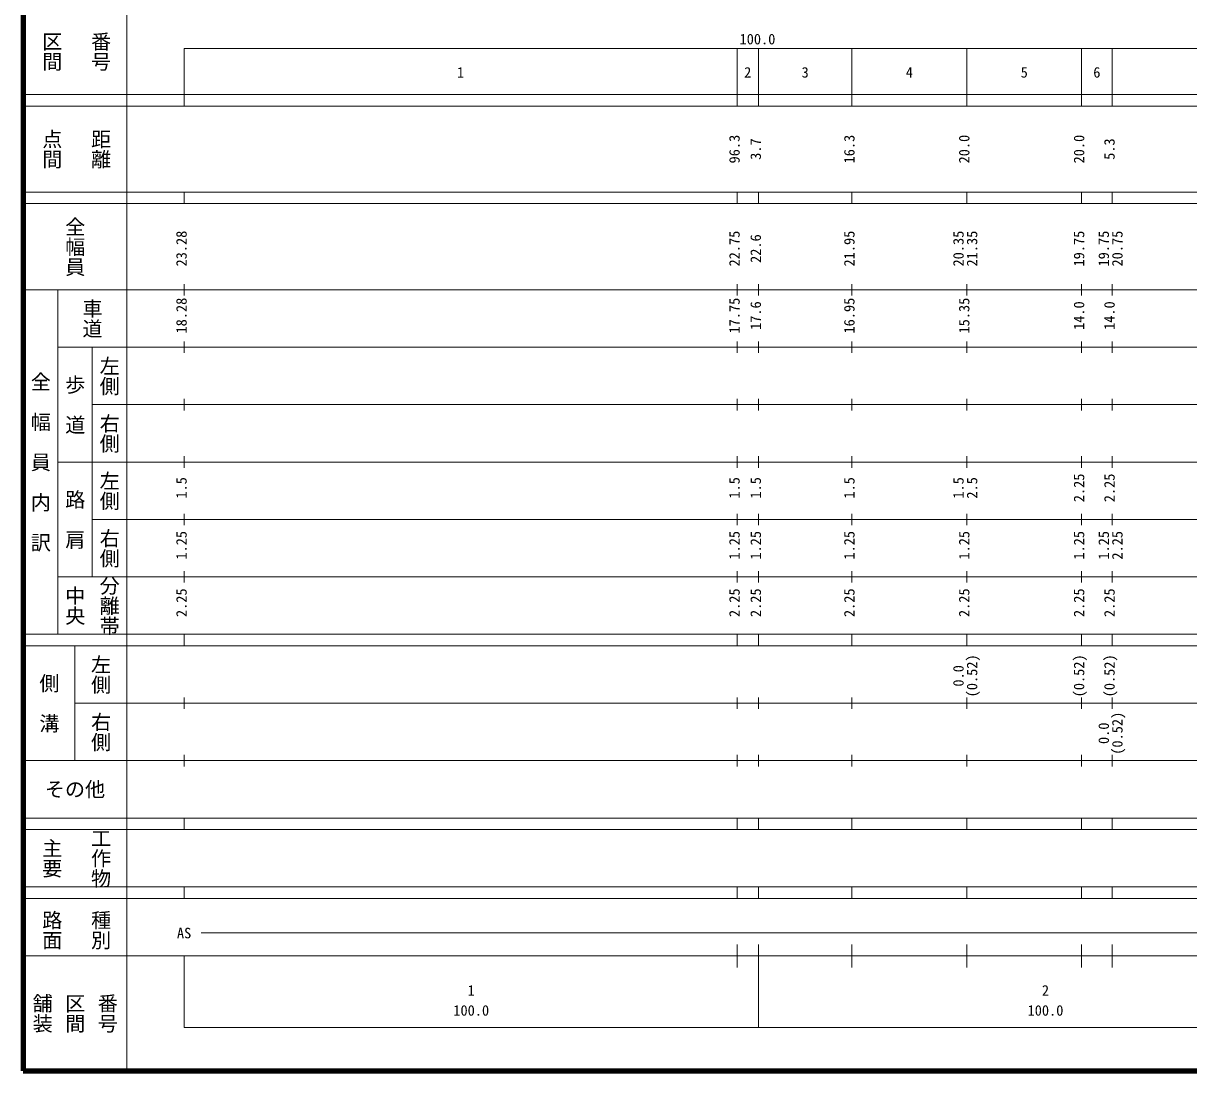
# Model space of a CAD drawing. Units: millimetres on the paper, enlarged 1000 times. Extents: x 40000 to 680000, y 20000 to 380000.
# Drawn here: x 40000 to 242938, y 20000 to 202409 of the extents above; entities that cross this region are included whole.
import ezdxf
from ezdxf.enums import TextEntityAlignment as Align

# ---------------------------------------------------------------- set-up
doc = ezdxf.new("R2010")
doc.units = ezdxf.units.MM
doc.header["$LTSCALE"] = 1000
doc.layers.add('M-TTL', color=2, linetype='Continuous', lineweight=140)
doc.layers.add('M-TTL-BAND', color=7, linetype='Continuous', lineweight=13)
doc.styles.add('@ＭＳ ゴシック', font='')
doc.styles.add('ＭＳ ゴシック', font='')
doc.styles.get('@ＭＳ ゴシック').set_extended_font_data('@MS Gothic')
doc.styles.get('ＭＳ ゴシック').set_extended_font_data('MS Gothic')

msp = doc.modelspace()

# ---------------------------------------------------------------- linework, layer by layer
at = {"layer": 'M-TTL'}
for p, q in [((40000, 380000), (40000, 20000)), ((40000, 20000), (680000, 20000))]:
    msp.add_line(p, q, dxfattribs=at)
at = {"layer": 'M-TTL-BAND'}
for p, q in [((58000, 370000), (58000, 20000)), ((68000, 198000), (579000, 198000)), ((68000, 198000), (68000, 188000)), ((164300, 188000), (164300, 198000)), ((168000, 188000), (168000, 198000)), ((184300, 188000), (184300, 198000)), ((204300, 188000), (204300, 198000)), ((224300, 188000), (224300, 198000)), ((229600, 188000), (229600, 198000)), ((40000, 190000), (579000, 190000)), ((40000, 188000), (579000, 188000)), ((40000, 173000), (579000, 173000)), ((68000, 171000), (68000, 173000)), ((164300, 171000), (164300, 173000)), ((168000, 171000), (168000, 173000)), ((184300, 171000), (184300, 173000)), ((204300, 171000), (204300, 173000)), ((224300, 171000), (224300, 173000)), ((229600, 171000), (229600, 173000)), ((40000, 171000), (579000, 171000)), ((68000, 155000), (68000, 157000)), ((164300, 155000), (164300, 157000)), ((168000, 155000), (168000, 157000)), ((184300, 155000), (184300, 157000)), ((204300, 155000), (204300, 157000)), ((224300, 155000), (224300, 157000)), ((229600, 155000), (229600, 157000)), ((40000, 156000), (579000, 156000)), ((46000, 96000), (46000, 156000)), ((68000, 145000), (68000, 147000)), ((164300, 145000), (164300, 147000)), ((168000, 145000), (168000, 147000)), ((184300, 145000), (184300, 147000)), ((204300, 145000), (204300, 147000)), ((224300, 145000), (224300, 147000)), ((229600, 145000), (229600, 147000)), ((46000, 146000), (579000, 146000)), ((52000, 146000), (52000, 106000)), ((52000, 136000), (579000, 136000)), ((68000, 135000), (68000, 137000)), ((164300, 135000), (164300, 137000)), ((168000, 135000), (168000, 137000)), ((184300, 135000), (184300, 137000)), ((204300, 135000), (204300, 137000)), ((224300, 135000), (224300, 137000)), ((229600, 135000), (229600, 137000)), ((46000, 126000), (579000, 126000)), ((68000, 125000), (68000, 127000)), ((164300, 125000), (164300, 127000)), ((168000, 125000), (168000, 127000)), ((184300, 125000), (184300, 127000)), ((204300, 125000), (204300, 127000)), ((224300, 125000), (224300, 127000)), ((229600, 125000), (229600, 127000)), ((52000, 116000), (579000, 116000)), ((68000, 115000), (68000, 117000)), ((164300, 115000), (164300, 117000)), ((168000, 115000), (168000, 117000)), ((184300, 115000), (184300, 117000)), ((204300, 115000), (204300, 117000)), ((224300, 115000), (224300, 117000)), ((229600, 115000), (229600, 117000)), ((46000, 106000), (579000, 106000)), ((68000, 105000), (68000, 107000)), ((164300, 105000), (164300, 107000)), ((168000, 105000), (168000, 107000)), ((184300, 105000), (184300, 107000)), ((204300, 105000), (204300, 107000)), ((224300, 105000), (224300, 107000)), ((229600, 105000), (229600, 107000)), ((40000, 96000), (579000, 96000)), ((68000, 94000), (68000, 96000)), ((164300, 94000), (164300, 96000)), ((168000, 94000), (168000, 96000)), ((184300, 94000), (184300, 96000)), ((204300, 94000), (204300, 96000)), ((224300, 94000), (224300, 96000)), ((229600, 94000), (229600, 96000)), ((40000, 94000), (579000, 94000)), ((49000, 94000), (49000, 74000)), ((49000, 84000), (579000, 84000)), ((68000, 83000), (68000, 85000)), ((164300, 83000), (164300, 85000)), ((168000, 83000), (168000, 85000)), ((184300, 83000), (184300, 85000)), ((204300, 83000), (204300, 85000)), ((224300, 83000), (224300, 85000)), ((229600, 83000), (229600, 85000)), ((40000, 74000), (579000, 74000)), ((68000, 73000), (68000, 75000)), ((164300, 73000), (164300, 75000)), ((168000, 73000), (168000, 75000)), ((184300, 73000), (184300, 75000)), ((204300, 73000), (204300, 75000)), ((224300, 73000), (224300, 75000)), ((229600, 73000), (229600, 75000)), ((40000, 64000), (579000, 64000)), ((68000, 62000), (68000, 64000)), ((164300, 62000), (164300, 64000)), ((168000, 62000), (168000, 64000)), ((184300, 62000), (184300, 64000)), ((204300, 62000), (204300, 64000)), ((224300, 62000), (224300, 64000)), ((229600, 62000), (229600, 64000)), ((40000, 62000), (579000, 62000)), ((40000, 52000), (579000, 52000)), ((68000, 50000), (68000, 52000)), ((164300, 50000), (164300, 52000)), ((168000, 50000), (168000, 52000)), ((184300, 50000), (184300, 52000)), ((204300, 50000), (204300, 52000)), ((224300, 50000), (224300, 52000)), ((229600, 50000), (229600, 52000)), ((40000, 50000), (579000, 50000)), ((71000, 44000), (565000, 44000)), ((164300, 38000), (164300, 42000)), ((168000, 27500), (168000, 42000)), ((184300, 38000), (184300, 42000)), ((204300, 38000), (204300, 42000)), ((224300, 38000), (224300, 42000)), ((229600, 38000), (229600, 42000)), ((40000, 40000), (579000, 40000)), ((68000, 40000), (68000, 27500)), ((68000, 27500), (579000, 27500))]:
    msp.add_line(p, q, dxfattribs=at)

# ---------------------------------------------------------------- texts
at = {"layer": 'M-TTL-BAND', "style": '@ＭＳ ゴシック'}
for s, p in [('区間', (45000, 197500)), ('番号', (53500, 197500)), ('点間', (45000, 180500)), ('距離', (53500, 180500)), ('全幅員', (49000, 163500)), ('車道', (52000, 151000)), ('左側', (55000, 141000)), ('全\u3000幅\u3000員\u3000内\u3000訳', (43000, 126000)), ('歩\u3000道', (49000, 136000)), ('右側', (55000, 131000)), ('左側', (55000, 121000)), ('路\u3000肩', (49000, 116000)), ('右側', (55000, 111000)), ('分離帯', (55000, 101000)), ('中央', (49000, 101000)), ('左側', (53500, 89000)), ('側\u3000溝', (44500, 84000)), ('右側', (53500, 79000)), ('工作物', (53500, 57000)), ('主要', (45000, 57000)), ('路面', (45000, 44500)), ('種別', (53500, 44500)), ('舗装', (43333, 30000)), ('区間', (49000, 30000)), ('番号', (54667, 30000))]:
    msp.add_text(s, height=2566, rotation=270, dxfattribs=at).set_placement(p, align=Align.MIDDLE_CENTER)
at = {"layer": 'M-TTL-BAND', "style": 'ＭＳ ゴシック'}
for s, p in [('100.0', (167844, 198195)), ('1', (116150, 192405)), ('2', (166150, 192405)), ('3', (176150, 192405)), ('4', (194300, 192405)), ('5', (214300, 192405)), ('6', (226950, 192405)), ('AS', (68000, 42500)), ('1', (118000, 32523)), ('2', (218000, 32523)), ('100.0', (118000, 29033)), ('100.0', (218000, 29033))]:
    msp.add_text(s, height=1833, dxfattribs=at).set_placement(p, align=Align.BOTTOM_CENTER)
for s, p in [('96.3', (165300, 180500)), ('16.3', (185300, 180500)), ('20.0', (205300, 180500)), ('20.0', (225300, 180500)), ('3.7', (169000, 180500)), ('5.3', (230600, 180500)), ('23.28', (69000, 163174)), ('22.75', (165300, 163174)), ('22.6', (169000, 163174)), ('21.95', (185300, 163174)), ('20.35', (204300, 163174)), ('21.35', (206670, 163174)), ('19.75', (225300, 163174)), ('19.75', (229600, 163174)), ('20.75', (231970, 163174)), ('18.28', (69000, 151500)), ('17.75', (165300, 151500)), ('16.95', (185300, 151500)), ('15.35', (205300, 151500)), ('17.6', (169000, 151500)), ('14.0', (225300, 151500)), ('14.0', (230600, 151500)), ('2.25', (225300, 121500)), ('2.25', (230600, 121500)), ('1.5', (69000, 121500)), ('1.5', (165300, 121500)), ('1.5', (169000, 121500)), ('1.5', (185300, 121500)), ('1.5', (204300, 121500)), ('2.5', (206670, 121500)), ('1.25', (69000, 111500)), ('1.25', (165300, 111500)), ('1.25', (169000, 111500)), ('1.25', (185300, 111500)), ('1.25', (205300, 111500)), ('1.25', (225300, 111500)), ('1.25', (229600, 111500)), ('2.25', (231970, 111500)), ('2.25', (69000, 101500)), ('2.25', (165300, 101500)), ('2.25', (169000, 101500)), ('2.25', (185300, 101500)), ('2.25', (205300, 101500)), ('2.25', (225300, 101500)), ('2.25', (230600, 101500)), ('(0.52)', (206670, 88764)), ('(0.52)', (225300, 88764)), ('(0.52)', (230600, 88764)), ('0.0', (204300, 88764)), ('(0.52)', (231970, 78764)), ('0.0', (229600, 78764))]:
    msp.add_text(s, height=1833, rotation=90, dxfattribs=at).set_placement(p, align=Align.BOTTOM_CENTER)
msp.add_text('その他', height=2566, dxfattribs=at).set_placement((49000, 69000), align=Align.MIDDLE_CENTER)

doc.saveas('drawing.dxf')
